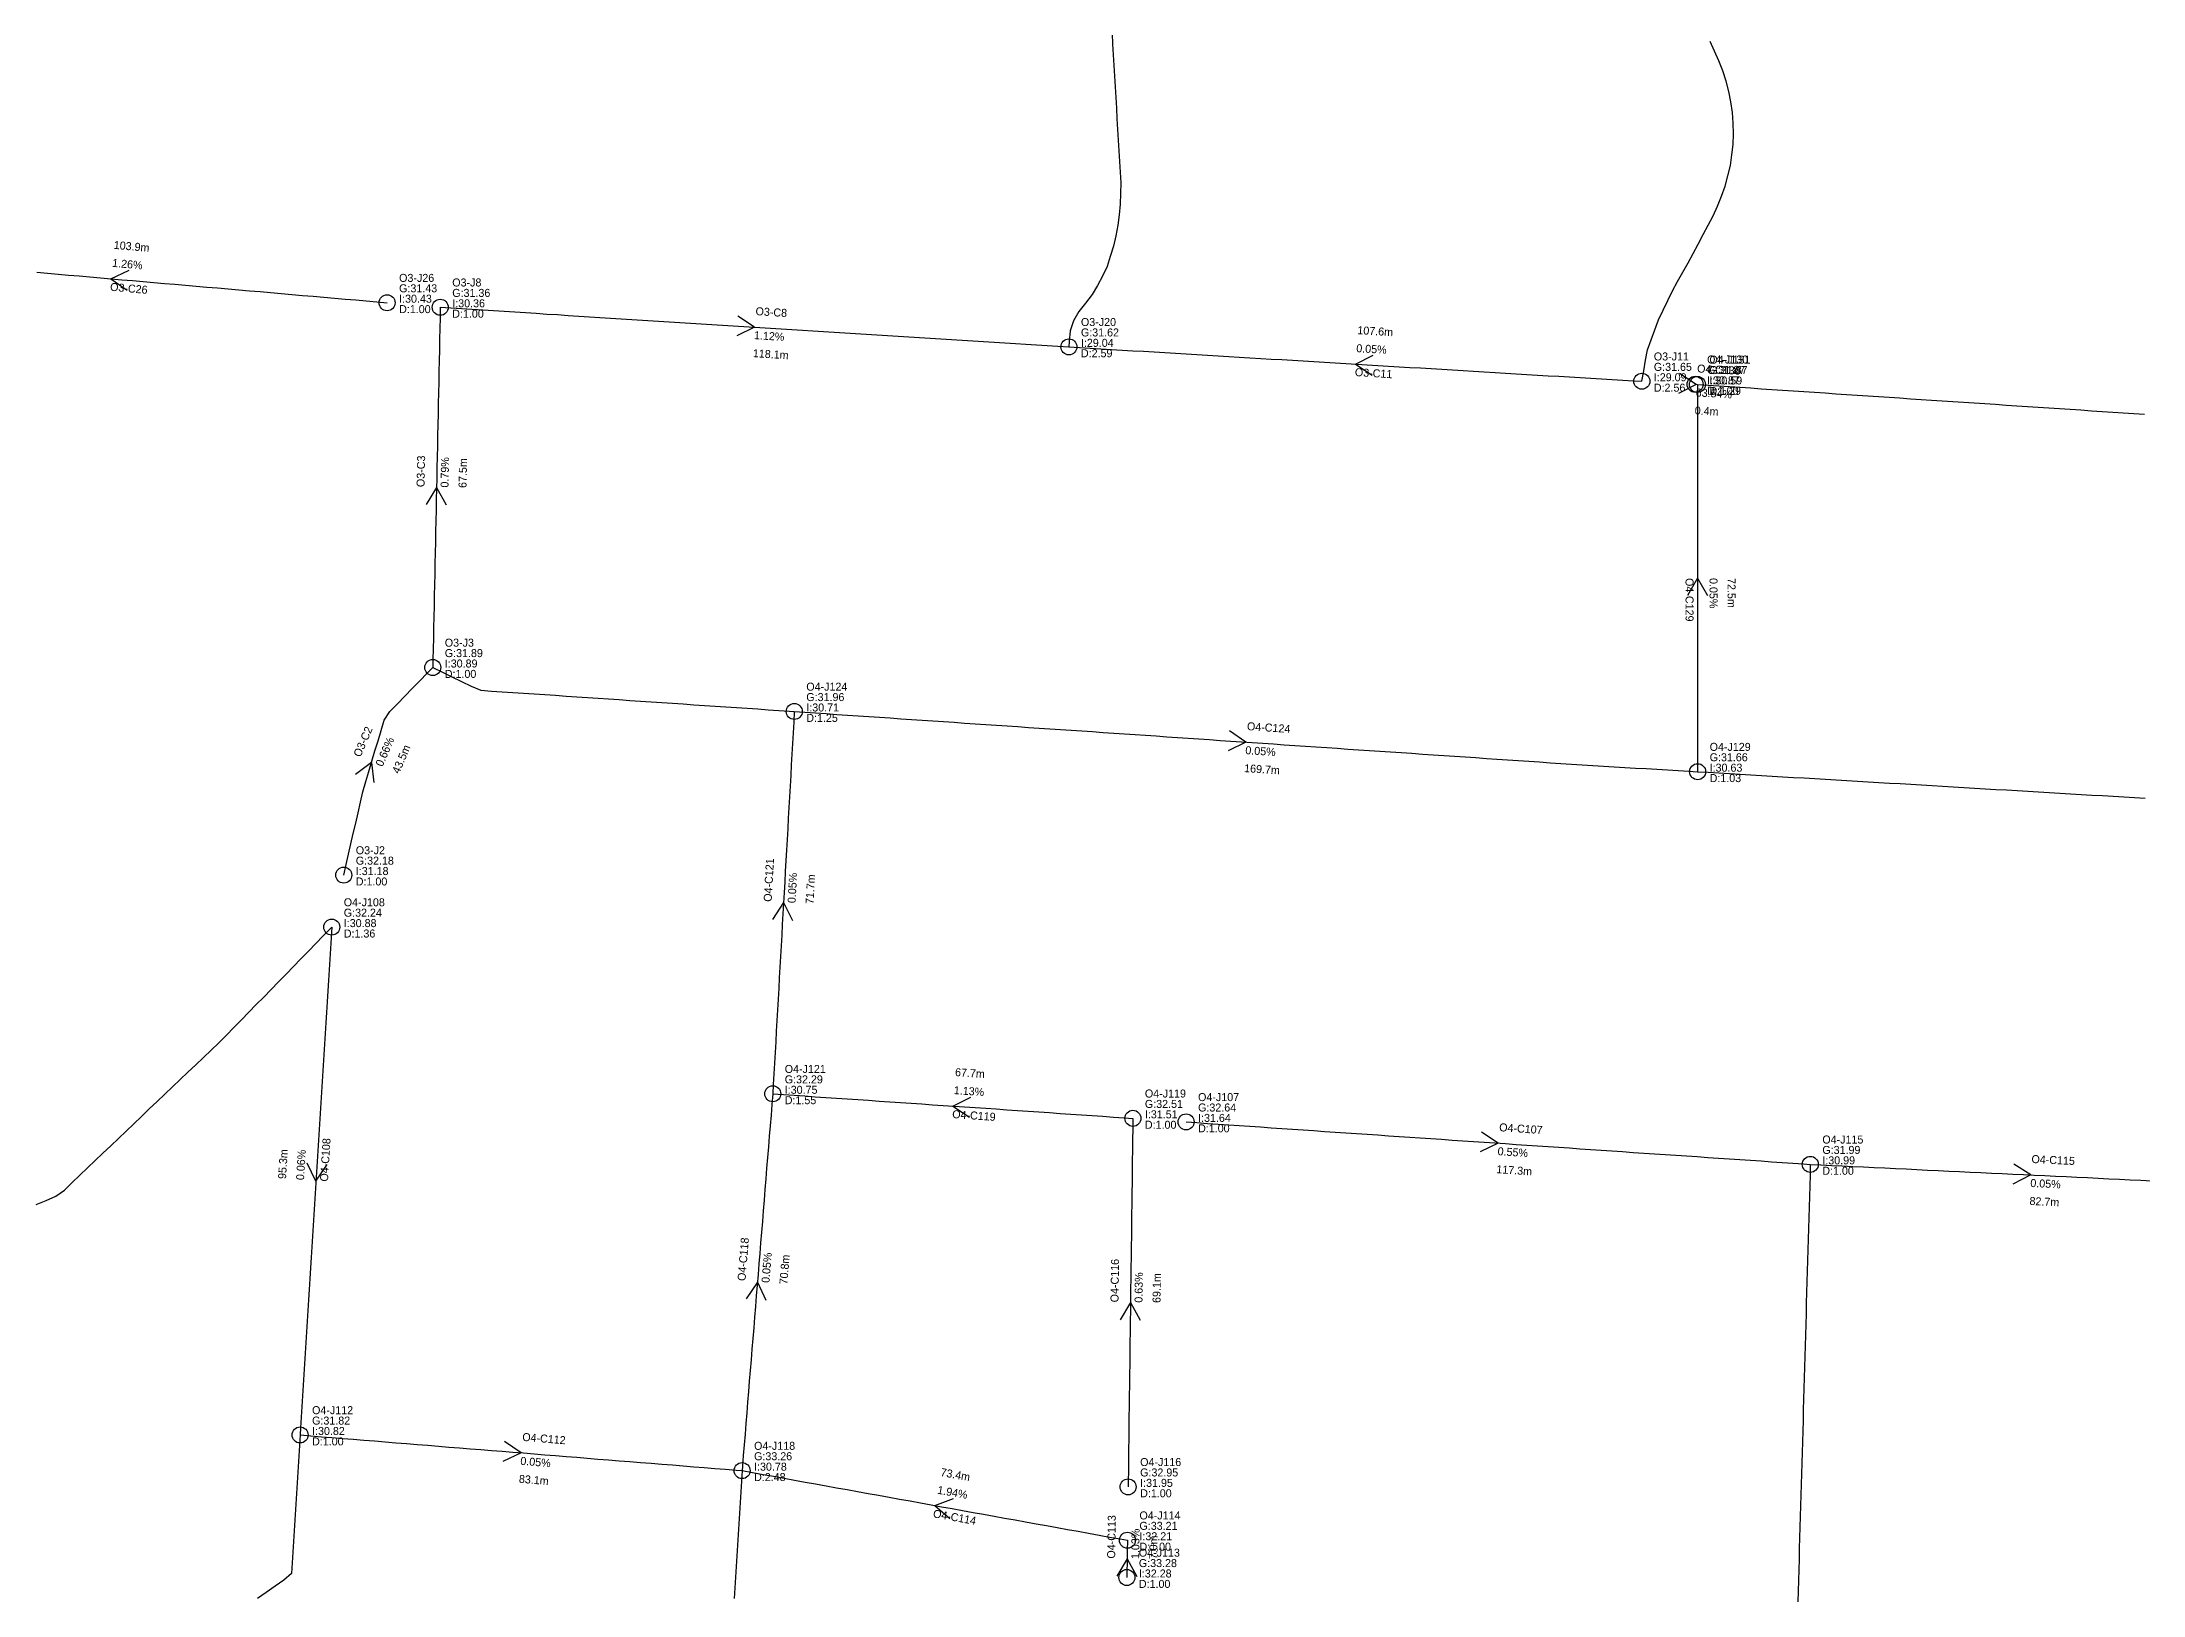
# Model space of a CAD drawing. Header units: metres. Extents: x 607160 to 610559, y 2613470 to 2618337.
# Drawn here: x 608780.5 to 609174.3, y 2616403 to 2616694 of the extents above; entities that cross this region are included whole.
import ezdxf

# ---------------------------------------------------------------- set-up
doc = ezdxf.new("R2010")
doc.units = ezdxf.units.M
for name, color, linetype in [('SW-DRAIN-LABELS', 3, 'Continuous'), ('SW-DRAIN-ORPHAN', 8, 'Continuous'), ('SW-DRAIN-SUB-03', 3, 'Continuous'), ('SW-DRAIN-SUB-04', 4, 'Continuous'), ('SW-JUNCTIONS', 7, 'Continuous')]:
    doc.layers.add(name, color=color, linetype=linetype)

msp = doc.modelspace()

# ---------------------------------------------------------------- linework, layer by layer
at = {"layer": 'SW-DRAIN-ORPHAN'}
for points in [[(608853.75, 2616576.82), (608855.55, 2616575.95), (608857.34, 2616575.07), (608859.14, 2616574.19), (608860.94, 2616573.32), (608862.77, 2616572.55), (608864.76, 2616572.41), (608866.76, 2616572.28), (608868.75, 2616572.14), (608870.75, 2616572.01), (608872.74, 2616571.88), (608874.74, 2616571.74), (608876.73, 2616571.61), (608878.73, 2616571.47), (608880.72, 2616571.34), (608882.72, 2616571.2), (608884.72, 2616571.07), (608886.71, 2616570.93), (608888.71, 2616570.8), (608890.7, 2616570.66), (608892.7, 2616570.53), (608894.69, 2616570.39), (608896.69, 2616570.26), (608898.68, 2616570.12), (608900.68, 2616569.99), (608902.67, 2616569.85), (608904.67, 2616569.72), (608906.67, 2616569.58), (608908.66, 2616569.45), (608910.66, 2616569.31), (608912.65, 2616569.18), (608914.65, 2616569.05), (608916.64, 2616568.91), (608918.64, 2616568.78), (608920.63, 2616568.64), (608921.51, 2616568.58)], [(608779.42, 2616476.19), (608781.26, 2616476.98), (608783.09, 2616477.78), (608784.7, 2616478.92), (608786.15, 2616480.3), (608787.59, 2616481.68), (608789.04, 2616483.06), (608790.49, 2616484.44), (608791.94, 2616485.82), (608793.38, 2616487.2), (608794.83, 2616488.58), (608796.28, 2616489.96), (608797.73, 2616491.34), (608799.17, 2616492.72), (608800.62, 2616494.1), (608802.07, 2616495.48), (608803.52, 2616496.86), (608804.96, 2616498.24), (608806.41, 2616499.62), (608807.86, 2616501), (608809.31, 2616502.38), (608810.75, 2616503.76), (608812.2, 2616505.14), (608813.65, 2616506.52), (608815.08, 2616507.92), (608816.48, 2616509.35), (608817.87, 2616510.78), (608819.27, 2616512.22), (608820.66, 2616513.65), (608822.06, 2616515.08), (608823.45, 2616516.51), (608824.85, 2616517.95), (608826.25, 2616519.38), (608827.64, 2616520.81), (608829.04, 2616522.24), (608830.43, 2616523.68), (608831.83, 2616525.11), (608833.22, 2616526.54), (608834.62, 2616527.97), (608834.82, 2616528.18)], [(609111.94, 2616483.73), (609111.88, 2616481.73), (609111.82, 2616479.73), (609111.77, 2616477.73), (609111.71, 2616475.73), (609111.65, 2616473.73), (609111.59, 2616471.73), (609111.54, 2616469.73), (609111.48, 2616467.73), (609111.42, 2616465.74), (609111.37, 2616463.74), (609111.31, 2616461.74), (609111.25, 2616459.74), (609111.19, 2616457.74), (609111.14, 2616455.74), (609111.08, 2616453.74), (609111.02, 2616451.74), (609110.97, 2616449.74), (609110.91, 2616447.74), (609110.85, 2616445.74), (609110.79, 2616443.74), (609110.74, 2616441.74), (609110.68, 2616439.75), (609110.62, 2616437.75), (609110.57, 2616435.75), (609110.51, 2616433.75), (609110.45, 2616431.75), (609110.39, 2616429.75), (609110.34, 2616427.75), (609110.28, 2616425.75), (609110.22, 2616423.75), (609110.17, 2616421.75), (609110.11, 2616419.75), (609110.05, 2616417.75), (609109.99, 2616415.76), (609109.94, 2616413.76), (609109.88, 2616411.76), (609109.82, 2616409.76), (609109.77, 2616407.76), (609109.71, 2616405.76), (609109.65, 2616403.76), (609109.59, 2616401.76)]]:
    msp.add_lwpolyline(points, dxfattribs=at)
at = {"layer": 'SW-DRAIN-SUB-03'}
for p, q in [((608793.43, 2616649.66), (608796.82, 2616651.25)), ((608793.43, 2616649.66), (608796.5, 2616647.51)), ((608914.07, 2616640.6), (608910.94, 2616642.68)), ((608914.07, 2616640.6), (608910.71, 2616638.94)), ((609026.67, 2616633.67), (609030.03, 2616635.35)), ((609026.67, 2616633.67), (609029.8, 2616631.61)), ((608854.45, 2616610.57), (608852.51, 2616607.36)), ((608854.45, 2616610.57), (608856.26, 2616607.28)), ((608842.26, 2616559.02), (608839.26, 2616556.78)), ((608842.26, 2616559.02), (608842.7, 2616555.3))]:
    msp.add_line(p, q, dxfattribs=at)
for points in [[(608981.06, 2616695.6), (608981.17, 2616693.6), (608981.29, 2616691.61), (608981.4, 2616689.61), (608981.52, 2616687.61), (608981.64, 2616685.62), (608981.75, 2616683.62), (608981.87, 2616681.62), (608981.98, 2616679.63), (608982.1, 2616677.63), (608982.22, 2616675.63), (608982.33, 2616673.64), (608982.45, 2616671.64), (608982.56, 2616669.65), (608982.68, 2616667.65), (608982.64, 2616665.65), (608982.59, 2616663.65), (608982.37, 2616661.66), (608982.13, 2616659.68), (608981.75, 2616657.71), (608981.34, 2616655.76), (608980.74, 2616653.85), (608980.12, 2616651.95), (608979.3, 2616650.13), (608978.36, 2616648.37), (608977.31, 2616646.68), (608976.07, 2616645.1), (608974.86, 2616643.51), (608973.85, 2616641.79), (608973.24, 2616639.89), (608973.02, 2616637.91), (608972.98, 2616636.9)], [(609080.36, 2616630.45), (609080.72, 2616632.42), (609081.07, 2616634.39), (609081.43, 2616636.35), (609082.12, 2616638.23), (609082.8, 2616640.11), (609083.49, 2616641.99), (609084.36, 2616643.79), (609085.22, 2616645.59), (609086.09, 2616647.4), (609087.07, 2616649.14), (609088.06, 2616650.88), (609089.05, 2616652.62), (609089.99, 2616654.38), (609090.92, 2616656.15), (609091.85, 2616657.92), (609092.78, 2616659.69), (609093.71, 2616661.46), (609094.55, 2616663.28), (609095.31, 2616665.13), (609096.01, 2616666.99), (609096.5, 2616668.93), (609096.99, 2616670.87), (609097.25, 2616672.85), (609097.47, 2616674.84), (609097.55, 2616676.83), (609097.49, 2616678.83), (609097.38, 2616680.83), (609097.04, 2616682.8), (609096.69, 2616684.77), (609096.14, 2616686.69), (609095.52, 2616688.59), (609094.82, 2616690.46), (609093.99, 2616692.28), (609093.16, 2616694.1)], [(608779.52, 2616650.87), (608781.52, 2616650.69), (608783.51, 2616650.52), (608785.5, 2616650.35), (608787.49, 2616650.18), (608789.49, 2616650), (608791.48, 2616649.83), (608793.47, 2616649.66), (608795.46, 2616649.48), (608797.46, 2616649.31), (608799.45, 2616649.14), (608801.44, 2616648.97), (608803.44, 2616648.79), (608805.43, 2616648.62), (608807.42, 2616648.45), (608809.41, 2616648.28), (608811.41, 2616648.1), (608813.4, 2616647.93), (608815.39, 2616647.76), (608817.38, 2616647.58), (608819.38, 2616647.41), (608821.37, 2616647.24), (608823.36, 2616647.07), (608825.35, 2616646.89), (608827.35, 2616646.72), (608829.34, 2616646.55), (608831.33, 2616646.38), (608833.32, 2616646.2), (608835.32, 2616646.03), (608837.31, 2616645.86), (608839.3, 2616645.68), (608841.29, 2616645.51), (608843.29, 2616645.34), (608845.19, 2616645.17)], [(608855.15, 2616644.31), (608855.11, 2616642.31), (608855.07, 2616640.31), (608855.03, 2616638.31), (608854.98, 2616636.31), (608854.94, 2616634.31), (608854.9, 2616632.31), (608854.86, 2616630.31), (608854.82, 2616628.31), (608854.78, 2616626.31), (608854.73, 2616624.31), (608854.69, 2616622.32), (608854.65, 2616620.32), (608854.61, 2616618.32), (608854.57, 2616616.32), (608854.53, 2616614.32), (608854.49, 2616612.32), (608854.44, 2616610.32), (608854.4, 2616608.32), (608854.36, 2616606.32), (608854.32, 2616604.32), (608854.28, 2616602.32), (608854.24, 2616600.32), (608854.19, 2616598.32), (608854.15, 2616596.32), (608854.11, 2616594.32), (608854.07, 2616592.32), (608854.03, 2616590.32), (608853.99, 2616588.32), (608853.94, 2616586.32), (608853.9, 2616584.32), (608853.86, 2616582.32), (608853.82, 2616580.32), (608853.78, 2616578.32), (608853.75, 2616576.82)], [(608855.15, 2616644.31), (608857.15, 2616644.19), (608859.14, 2616644.06), (608861.14, 2616643.93), (608863.13, 2616643.81), (608865.13, 2616643.68), (608867.13, 2616643.56), (608869.12, 2616643.43), (608871.12, 2616643.31), (608873.11, 2616643.18), (608875.11, 2616643.05), (608877.11, 2616642.93), (608879.1, 2616642.8), (608881.1, 2616642.68), (608883.1, 2616642.55), (608885.09, 2616642.43), (608887.09, 2616642.3), (608889.08, 2616642.18), (608891.08, 2616642.05), (608893.08, 2616641.92), (608895.07, 2616641.8), (608897.07, 2616641.67), (608899.06, 2616641.55), (608901.06, 2616641.42), (608903.06, 2616641.3), (608905.05, 2616641.17), (608907.05, 2616641.05), (608909.04, 2616640.92), (608911.04, 2616640.79), (608913.04, 2616640.67), (608915.03, 2616640.54), (608917.03, 2616640.42), (608919.02, 2616640.29), (608921.02, 2616640.17), (608923.02, 2616640.04), (608925.01, 2616639.92), (608927.01, 2616639.79), (608929, 2616639.66), (608931, 2616639.54), (608933, 2616639.41), (608934.99, 2616639.29), (608936.99, 2616639.16), (608938.98, 2616639.04), (608940.98, 2616638.91), (608942.98, 2616638.79), (608944.97, 2616638.66), (608946.97, 2616638.53), (608948.96, 2616638.41), (608950.96, 2616638.28), (608952.96, 2616638.16), (608954.95, 2616638.03), (608956.95, 2616637.91), (608958.95, 2616637.78), (608960.94, 2616637.66), (608962.94, 2616637.53), (608964.93, 2616637.4), (608966.93, 2616637.28), (608968.93, 2616637.15), (608970.92, 2616637.03), (608972.98, 2616636.9)], [(608972.98, 2616636.9), (608974.98, 2616636.78), (608976.97, 2616636.66), (608978.97, 2616636.54), (608980.97, 2616636.42), (608982.96, 2616636.3), (608984.96, 2616636.18), (608986.96, 2616636.06), (608988.95, 2616635.94), (608990.95, 2616635.82), (608992.95, 2616635.7), (608994.94, 2616635.58), (608996.94, 2616635.46), (608998.93, 2616635.34), (609000.93, 2616635.22), (609002.93, 2616635.1), (609004.92, 2616634.98), (609006.92, 2616634.86), (609008.92, 2616634.74), (609010.91, 2616634.62), (609012.91, 2616634.5), (609014.91, 2616634.38), (609016.9, 2616634.26), (609018.9, 2616634.14), (609020.9, 2616634.02), (609022.89, 2616633.9), (609024.89, 2616633.78), (609026.88, 2616633.66), (609028.88, 2616633.54), (609030.88, 2616633.42), (609032.87, 2616633.3), (609034.87, 2616633.18), (609036.87, 2616633.06), (609038.86, 2616632.94), (609040.86, 2616632.82), (609042.86, 2616632.7), (609044.85, 2616632.58), (609046.85, 2616632.46), (609048.84, 2616632.34), (609050.84, 2616632.22), (609052.84, 2616632.1), (609054.83, 2616631.98), (609056.83, 2616631.86), (609058.83, 2616631.74), (609060.82, 2616631.62), (609062.82, 2616631.5), (609064.82, 2616631.38), (609066.81, 2616631.26), (609068.81, 2616631.14), (609070.81, 2616631.02), (609072.8, 2616630.9), (609074.8, 2616630.78), (609076.79, 2616630.66), (609078.79, 2616630.54), (609080.36, 2616630.45)], [(608837.07, 2616537.93), (608837.07, 2616537.93), (608837.51, 2616539.88), (608837.96, 2616541.83), (608838.41, 2616543.77), (608838.86, 2616545.72), (608839.31, 2616547.67), (608839.76, 2616549.62), (608840.21, 2616551.57), (608840.65, 2616553.52), (608841.18, 2616555.45), (608841.76, 2616557.36), (608842.34, 2616559.28), (608842.91, 2616561.19), (608843.49, 2616563.11), (608844.07, 2616565.02), (608844.65, 2616566.94), (608845.73, 2616568.56), (608847.12, 2616569.99), (608848.51, 2616571.43), (608849.9, 2616572.86), (608851.3, 2616574.3), (608852.69, 2616575.73), (608853.75, 2616576.82)]]:
    msp.add_lwpolyline(points, dxfattribs=at)
at = {"layer": 'SW-DRAIN-SUB-04'}
for p, q in [((609090.56, 2616629.86), (609087.43, 2616631.92)), ((609090.56, 2616629.86), (609087.21, 2616628.18)), ((609090.8, 2616593.58), (609088.93, 2616590.33)), ((609090.8, 2616593.58), (609092.68, 2616590.33)), ((609006.16, 2616562.85), (609003.05, 2616564.93)), ((609006.16, 2616562.85), (609002.8, 2616561.19)), ((608919.49, 2616532.77), (608917.44, 2616529.63)), ((608919.49, 2616532.77), (608921.18, 2616529.42)), ((608951.22, 2616494.65), (608954.59, 2616496.3)), ((608951.22, 2616494.65), (608954.33, 2616492.56)), ((609053.44, 2616487.7), (609050.33, 2616489.79)), ((609053.44, 2616487.7), (609050.07, 2616486.05)), ((608831.85, 2616480.6), (608830.18, 2616483.96)), ((608831.85, 2616480.6), (608833.93, 2616483.73)), ((609153.26, 2616481.75), (609149.92, 2616480.03)), ((609153.26, 2616481.75), (609150.1, 2616483.77)), ((608914.59, 2616461.65), (608912.46, 2616458.56)), ((608914.59, 2616461.65), (608916.2, 2616458.26)), ((608984.52, 2616457.83), (608982.6, 2616454.6)), ((608984.52, 2616457.83), (608986.35, 2616454.55)), ((608870.3, 2616429.68), (608867.21, 2616431.81)), ((608870.3, 2616429.68), (608866.91, 2616428.08)), ((608947.83, 2616419.82), (608951.36, 2616421.09)), ((608947.83, 2616419.82), (608950.69, 2616417.4)), ((608983.89, 2616409.81), (608981.96, 2616406.59)), ((608983.89, 2616409.81), (608985.71, 2616406.53))]:
    msp.add_line(p, q, dxfattribs=at)
for points in [[(609090.34, 2616629.88), (609090.34, 2616629.88), (609090.78, 2616629.85)], [(609090.78, 2616629.85), (609092.77, 2616629.72), (609094.77, 2616629.59), (609096.77, 2616629.45), (609098.76, 2616629.32), (609100.76, 2616629.19), (609102.75, 2616629.05), (609104.75, 2616628.92), (609106.74, 2616628.79), (609108.74, 2616628.66), (609110.74, 2616628.52), (609112.73, 2616628.39), (609114.73, 2616628.26), (609116.72, 2616628.12), (609118.72, 2616627.99), (609120.71, 2616627.86), (609122.71, 2616627.73), (609124.7, 2616627.59), (609126.7, 2616627.46), (609128.7, 2616627.33), (609130.69, 2616627.19), (609132.69, 2616627.06), (609134.68, 2616626.93), (609136.68, 2616626.79), (609138.67, 2616626.66), (609140.67, 2616626.53), (609142.66, 2616626.4), (609144.66, 2616626.26), (609146.66, 2616626.13), (609148.65, 2616626), (609150.65, 2616625.86), (609152.64, 2616625.73), (609154.64, 2616625.6), (609156.63, 2616625.47), (609158.63, 2616625.33), (609160.62, 2616625.2), (609162.62, 2616625.07), (609164.62, 2616624.93), (609166.61, 2616624.8), (609168.61, 2616624.67), (609170.6, 2616624.53), (609172.6, 2616624.4), (609174.59, 2616624.27)], [(609090.78, 2616629.85), (609090.78, 2616627.85), (609090.78, 2616625.85), (609090.78, 2616623.85), (609090.78, 2616621.85), (609090.79, 2616619.85), (609090.79, 2616617.85), (609090.79, 2616615.85), (609090.79, 2616613.85), (609090.79, 2616611.85), (609090.79, 2616609.85), (609090.79, 2616607.85), (609090.79, 2616605.85), (609090.8, 2616603.85), (609090.8, 2616601.85), (609090.8, 2616599.85), (609090.8, 2616597.85), (609090.8, 2616595.85), (609090.8, 2616593.85), (609090.8, 2616591.85), (609090.8, 2616589.85), (609090.8, 2616587.85), (609090.81, 2616585.85), (609090.81, 2616583.85), (609090.81, 2616581.85), (609090.81, 2616579.85), (609090.81, 2616577.85), (609090.81, 2616575.85), (609090.81, 2616573.85), (609090.81, 2616571.85), (609090.82, 2616569.85), (609090.82, 2616567.85), (609090.82, 2616565.85), (609090.82, 2616563.85), (609090.82, 2616561.85), (609090.82, 2616559.85), (609090.82, 2616557.85), (609090.82, 2616557.3)], [(608921.51, 2616568.58), (608921.4, 2616566.58), (608921.29, 2616564.59), (608921.18, 2616562.59), (608921.06, 2616560.59), (608920.95, 2616558.6), (608920.84, 2616556.6), (608920.73, 2616554.6), (608920.61, 2616552.61), (608920.5, 2616550.61), (608920.39, 2616548.61), (608920.27, 2616546.62), (608920.16, 2616544.62), (608920.05, 2616542.62), (608919.94, 2616540.63), (608919.82, 2616538.63), (608919.71, 2616536.63), (608919.6, 2616534.64), (608919.49, 2616532.64), (608919.37, 2616530.64), (608919.26, 2616528.65), (608919.15, 2616526.65), (608919.03, 2616524.65), (608918.92, 2616522.65), (608918.81, 2616520.66), (608918.7, 2616518.66), (608918.58, 2616516.66), (608918.47, 2616514.67), (608918.36, 2616512.67), (608918.25, 2616510.67), (608918.13, 2616508.68), (608918.02, 2616506.68), (608917.91, 2616504.68), (608917.79, 2616502.69), (608917.68, 2616500.69), (608917.57, 2616498.69), (608917.47, 2616496.95)], [(608921.51, 2616568.58), (608923.51, 2616568.45), (608925.51, 2616568.31), (608927.5, 2616568.18), (608929.5, 2616568.04), (608931.49, 2616567.91), (608933.49, 2616567.77), (608935.48, 2616567.64), (608937.48, 2616567.5), (608939.47, 2616567.36), (608941.47, 2616567.23), (608943.46, 2616567.09), (608945.46, 2616566.96), (608947.46, 2616566.82), (608949.45, 2616566.69), (608951.45, 2616566.55), (608953.44, 2616566.42), (608955.44, 2616566.28), (608957.43, 2616566.15), (608959.43, 2616566.01), (608961.42, 2616565.88), (608963.42, 2616565.74), (608965.41, 2616565.61), (608967.41, 2616565.47), (608969.41, 2616565.34), (608971.4, 2616565.2), (608973.4, 2616565.07), (608975.39, 2616564.93), (608977.39, 2616564.8), (608979.38, 2616564.66), (608981.38, 2616564.53), (608983.37, 2616564.39), (608985.37, 2616564.26), (608987.36, 2616564.12), (608989.36, 2616563.99), (608991.35, 2616563.85), (608993.35, 2616563.71), (608995.35, 2616563.58), (608997.34, 2616563.44), (608999.34, 2616563.31), (609001.33, 2616563.17), (609003.33, 2616563.04), (609005.32, 2616562.9), (609007.32, 2616562.77), (609009.31, 2616562.63), (609011.31, 2616562.5), (609013.3, 2616562.36), (609015.3, 2616562.23), (609017.3, 2616562.09), (609019.29, 2616561.96), (609021.29, 2616561.82), (609023.28, 2616561.69), (609025.28, 2616561.55), (609027.27, 2616561.42), (609029.27, 2616561.28), (609031.26, 2616561.15), (609033.26, 2616561.01), (609035.25, 2616560.88), (609037.25, 2616560.74), (609039.25, 2616560.61), (609041.24, 2616560.47), (609043.24, 2616560.34), (609045.23, 2616560.2), (609047.23, 2616560.06), (609049.22, 2616559.93), (609051.22, 2616559.79), (609053.21, 2616559.66), (609055.21, 2616559.52), (609057.2, 2616559.39), (609059.2, 2616559.25), (609061.19, 2616559.12), (609063.19, 2616558.98), (609065.19, 2616558.85), (609067.18, 2616558.71), (609069.18, 2616558.58), (609071.17, 2616558.46), (609073.17, 2616558.34), (609075.17, 2616558.22), (609077.16, 2616558.11), (609079.16, 2616557.99), (609081.16, 2616557.87), (609083.15, 2616557.75), (609085.15, 2616557.64), (609087.15, 2616557.52), (609089.14, 2616557.4), (609090.82, 2616557.3)], [(609090.82, 2616557.3), (609092.82, 2616557.19), (609094.82, 2616557.07), (609096.81, 2616556.95), (609098.81, 2616556.83), (609100.81, 2616556.71), (609102.8, 2616556.59), (609104.8, 2616556.48), (609106.8, 2616556.36), (609108.79, 2616556.24), (609110.79, 2616556.12), (609112.78, 2616556), (609114.78, 2616555.89), (609116.78, 2616555.77), (609118.77, 2616555.65), (609120.77, 2616555.53), (609122.77, 2616555.41), (609124.76, 2616555.29), (609126.76, 2616555.18), (609128.76, 2616555.06), (609130.75, 2616554.94), (609132.75, 2616554.82), (609134.75, 2616554.7), (609136.74, 2616554.59), (609138.74, 2616554.47), (609140.74, 2616554.35), (609142.73, 2616554.23), (609144.73, 2616554.11), (609146.73, 2616553.99), (609148.72, 2616553.88), (609150.72, 2616553.76), (609152.71, 2616553.64), (609154.71, 2616553.52), (609156.71, 2616553.4), (609158.7, 2616553.29), (609160.7, 2616553.17), (609162.7, 2616553.05), (609164.69, 2616552.93), (609166.69, 2616552.81), (609168.69, 2616552.69), (609170.68, 2616552.58), (609172.68, 2616552.46), (609174.68, 2616552.34)], [(608834.82, 2616528.18), (608834.7, 2616526.19), (608834.57, 2616524.19), (608834.45, 2616522.19), (608834.33, 2616520.2), (608834.2, 2616518.2), (608834.08, 2616516.21), (608833.95, 2616514.21), (608833.83, 2616512.21), (608833.7, 2616510.22), (608833.58, 2616508.22), (608833.45, 2616506.22), (608833.33, 2616504.23), (608833.2, 2616502.23), (608833.08, 2616500.24), (608832.95, 2616498.24), (608832.83, 2616496.24), (608832.71, 2616494.25), (608832.58, 2616492.25), (608832.46, 2616490.26), (608832.33, 2616488.26), (608832.21, 2616486.26), (608832.08, 2616484.27), (608831.96, 2616482.27), (608831.83, 2616480.28), (608831.71, 2616478.28), (608831.58, 2616476.28), (608831.46, 2616474.29), (608831.34, 2616472.29), (608831.21, 2616470.29), (608831.09, 2616468.3), (608830.96, 2616466.3), (608830.84, 2616464.31), (608830.71, 2616462.31), (608830.59, 2616460.31), (608830.46, 2616458.32), (608830.34, 2616456.32), (608830.21, 2616454.33), (608830.09, 2616452.33), (608829.96, 2616450.33), (608829.84, 2616448.34), (608829.72, 2616446.34), (608829.59, 2616444.34), (608829.47, 2616442.35), (608829.34, 2616440.35), (608829.22, 2616438.36), (608829.09, 2616436.36), (608828.97, 2616434.36), (608828.88, 2616433.02)], [(608917.47, 2616496.95), (608917.31, 2616494.96), (608917.15, 2616492.97), (608916.98, 2616490.97), (608916.82, 2616488.98), (608916.66, 2616486.99), (608916.5, 2616484.99), (608916.33, 2616483), (608916.17, 2616481.01), (608916.01, 2616479.01), (608915.85, 2616477.02), (608915.68, 2616475.03), (608915.52, 2616473.03), (608915.36, 2616471.04), (608915.2, 2616469.05), (608915.03, 2616467.05), (608914.87, 2616465.06), (608914.71, 2616463.07), (608914.55, 2616461.07), (608914.38, 2616459.08), (608914.22, 2616457.09), (608914.06, 2616455.09), (608913.9, 2616453.1), (608913.73, 2616451.11), (608913.57, 2616449.11), (608913.41, 2616447.12), (608913.25, 2616445.13), (608913.08, 2616443.13), (608912.92, 2616441.14), (608912.76, 2616439.15), (608912.6, 2616437.15), (608912.43, 2616435.16), (608912.27, 2616433.17), (608912.11, 2616431.17), (608911.95, 2616429.18), (608911.78, 2616427.19), (608911.72, 2616426.34)], [(608917.47, 2616496.95), (608919.47, 2616496.82), (608921.46, 2616496.68), (608923.46, 2616496.55), (608925.45, 2616496.41), (608927.45, 2616496.27), (608929.44, 2616496.14), (608931.44, 2616496), (608933.43, 2616495.87), (608935.43, 2616495.73), (608937.42, 2616495.59), (608939.42, 2616495.46), (608941.42, 2616495.32), (608943.41, 2616495.19), (608945.41, 2616495.05), (608947.4, 2616494.91), (608949.4, 2616494.78), (608951.39, 2616494.64), (608953.39, 2616494.51), (608955.38, 2616494.37), (608957.38, 2616494.23), (608959.37, 2616494.1), (608961.37, 2616493.96), (608963.36, 2616493.83), (608965.36, 2616493.69), (608967.36, 2616493.55), (608969.35, 2616493.42), (608971.35, 2616493.28), (608973.34, 2616493.15), (608975.34, 2616493.01), (608977.33, 2616492.88), (608979.33, 2616492.74), (608981.32, 2616492.6), (608983.32, 2616492.47), (608984.97, 2616492.35)], [(608984.97, 2616492.35), (608984.94, 2616490.35), (608984.92, 2616488.36), (608984.89, 2616486.36), (608984.86, 2616484.36), (608984.84, 2616482.36), (608984.81, 2616480.36), (608984.79, 2616478.36), (608984.76, 2616476.36), (608984.73, 2616474.36), (608984.71, 2616472.36), (608984.68, 2616470.36), (608984.66, 2616468.36), (608984.63, 2616466.36), (608984.61, 2616464.36), (608984.58, 2616462.36), (608984.55, 2616460.36), (608984.53, 2616458.36), (608984.5, 2616456.36), (608984.48, 2616454.36), (608984.45, 2616452.36), (608984.42, 2616450.36), (608984.4, 2616448.36), (608984.37, 2616446.36), (608984.35, 2616444.36), (608984.32, 2616442.36), (608984.3, 2616440.36), (608984.27, 2616438.36), (608984.24, 2616436.36), (608984.22, 2616434.36), (608984.19, 2616432.36), (608984.17, 2616430.36), (608984.14, 2616428.36), (608984.12, 2616426.36), (608984.09, 2616424.36), (608984.08, 2616423.3)], [(608994.94, 2616491.68), (608994.94, 2616491.68), (608996.94, 2616491.54), (608998.93, 2616491.41), (609000.93, 2616491.27), (609002.93, 2616491.13), (609004.92, 2616491), (609006.92, 2616490.86), (609008.91, 2616490.73), (609010.91, 2616490.59), (609012.9, 2616490.46), (609014.9, 2616490.32), (609016.89, 2616490.19), (609018.89, 2616490.05), (609020.88, 2616489.91), (609022.88, 2616489.78), (609024.87, 2616489.64), (609026.87, 2616489.51), (609028.87, 2616489.37), (609030.86, 2616489.24), (609032.86, 2616489.1), (609034.85, 2616488.97), (609036.85, 2616488.83), (609038.84, 2616488.69), (609040.84, 2616488.56), (609042.83, 2616488.42), (609044.83, 2616488.29), (609046.82, 2616488.15), (609048.82, 2616488.02), (609050.81, 2616487.88), (609052.81, 2616487.75), (609054.81, 2616487.61), (609056.8, 2616487.47), (609058.8, 2616487.34), (609060.79, 2616487.2), (609062.79, 2616487.07), (609064.78, 2616486.93), (609066.78, 2616486.8), (609068.77, 2616486.66), (609070.77, 2616486.52), (609072.76, 2616486.39), (609074.76, 2616486.25), (609076.76, 2616486.12), (609078.75, 2616485.98), (609080.75, 2616485.85), (609082.74, 2616485.71), (609084.74, 2616485.58), (609086.73, 2616485.44), (609088.73, 2616485.3), (609090.72, 2616485.17), (609092.72, 2616485.03), (609094.71, 2616484.9), (609096.71, 2616484.76), (609098.7, 2616484.63), (609100.7, 2616484.49), (609102.7, 2616484.36), (609104.69, 2616484.22), (609106.69, 2616484.08), (609108.68, 2616483.95), (609110.68, 2616483.81), (609111.94, 2616483.73)], [(609111.94, 2616483.73), (609113.93, 2616483.63), (609115.93, 2616483.54), (609117.93, 2616483.44), (609119.93, 2616483.34), (609121.93, 2616483.25), (609123.92, 2616483.15), (609125.92, 2616483.06), (609127.92, 2616482.96), (609129.92, 2616482.87), (609131.91, 2616482.77), (609133.91, 2616482.67), (609135.91, 2616482.58), (609137.91, 2616482.48), (609139.9, 2616482.39), (609141.9, 2616482.29), (609143.9, 2616482.19), (609145.9, 2616482.1), (609147.9, 2616482), (609149.89, 2616481.91), (609151.89, 2616481.81), (609153.89, 2616481.71), (609155.89, 2616481.62), (609157.88, 2616481.52), (609159.88, 2616481.43), (609161.88, 2616481.33), (609163.88, 2616481.24), (609165.88, 2616481.14), (609167.87, 2616481.04), (609169.87, 2616480.95), (609171.87, 2616480.85), (609173.87, 2616480.76), (609175.86, 2616480.66)], [(608828.88, 2616433.02), (608828.76, 2616431.03), (608828.64, 2616429.03), (608828.51, 2616427.03), (608828.39, 2616425.04), (608828.26, 2616423.04), (608828.14, 2616421.04), (608828.02, 2616419.05), (608827.89, 2616417.05), (608827.77, 2616415.06), (608827.64, 2616413.06), (608827.52, 2616411.06), (608827.4, 2616409.07), (608827.27, 2616407.07), (608825.84, 2616405.81), (608824.2, 2616404.67), (608822.55, 2616403.53), (608820.91, 2616402.4)], [(608828.88, 2616433.02), (608830.88, 2616432.86), (608832.87, 2616432.7), (608834.86, 2616432.54), (608836.86, 2616432.38), (608838.85, 2616432.22), (608840.85, 2616432.06), (608842.84, 2616431.9), (608844.83, 2616431.74), (608846.83, 2616431.58), (608848.82, 2616431.41), (608850.81, 2616431.25), (608852.81, 2616431.09), (608854.8, 2616430.93), (608856.79, 2616430.77), (608858.79, 2616430.61), (608860.78, 2616430.45), (608862.77, 2616430.29), (608864.77, 2616430.13), (608866.76, 2616429.97), (608868.75, 2616429.81), (608870.75, 2616429.65), (608872.74, 2616429.49), (608874.74, 2616429.33), (608876.73, 2616429.16), (608878.72, 2616429), (608880.72, 2616428.84), (608882.71, 2616428.68), (608884.7, 2616428.52), (608886.7, 2616428.36), (608888.69, 2616428.2), (608890.68, 2616428.04), (608892.68, 2616427.88), (608894.67, 2616427.72), (608896.66, 2616427.56), (608898.66, 2616427.4), (608900.65, 2616427.24), (608902.65, 2616427.08), (608904.64, 2616426.91), (608906.63, 2616426.75), (608908.63, 2616426.59), (608910.62, 2616426.43), (608911.72, 2616426.34)], [(608911.72, 2616426.34), (608911.6, 2616424.35), (608911.48, 2616422.35), (608911.36, 2616420.36), (608911.24, 2616418.36), (608911.12, 2616416.36), (608910.99, 2616414.37), (608910.87, 2616412.37), (608910.75, 2616410.37), (608910.63, 2616408.38), (608910.51, 2616406.38), (608910.39, 2616404.38), (608910.27, 2616402.39)], [(608911.72, 2616426.34), (608913.68, 2616425.99), (608915.65, 2616425.63), (608917.62, 2616425.28), (608919.59, 2616424.92), (608921.56, 2616424.57), (608923.52, 2616424.21), (608925.49, 2616423.86), (608927.46, 2616423.5), (608929.43, 2616423.14), (608931.4, 2616422.79), (608933.37, 2616422.43), (608935.33, 2616422.08), (608937.3, 2616421.72), (608939.27, 2616421.37), (608941.24, 2616421.01), (608943.21, 2616420.66), (608945.17, 2616420.3), (608947.14, 2616419.95), (608949.11, 2616419.59), (608951.08, 2616419.23), (608953.05, 2616418.88), (608955.02, 2616418.52), (608956.98, 2616418.17), (608958.95, 2616417.81), (608960.92, 2616417.46), (608962.89, 2616417.1), (608964.86, 2616416.75), (608966.82, 2616416.39), (608968.79, 2616416.04), (608970.76, 2616415.68), (608972.73, 2616415.32), (608974.7, 2616414.97), (608976.67, 2616414.61), (608978.63, 2616414.26), (608980.6, 2616413.9), (608982.57, 2616413.55), (608983.95, 2616413.3)], [(608983.95, 2616413.3), (608983.91, 2616411.3), (608983.88, 2616409.3), (608983.85, 2616407.3), (608983.84, 2616406.32)]]:
    msp.add_lwpolyline(points, dxfattribs=at)
at = {"layer": 'SW-JUNCTIONS'}
for centre in [(608845.19, 2616645.17), (608855.15, 2616644.31), (608972.98, 2616636.9), (609080.36, 2616630.45), (609090.34, 2616629.88), (609090.78, 2616629.85), (608853.75, 2616576.82), (608921.51, 2616568.58), (609090.82, 2616557.3), (608837.07, 2616537.93), (608834.82, 2616528.18), (608917.47, 2616496.95), (608984.97, 2616492.35), (608994.94, 2616491.68), (609111.94, 2616483.73), (608828.88, 2616433.02), (608911.72, 2616426.34), (608984.08, 2616423.3), (608983.95, 2616413.3), (608983.84, 2616406.32)]:
    msp.add_circle(centre, 1.5, dxfattribs=at)

# ---------------------------------------------------------------- texts
at = {"layer": 'SW-DRAIN-LABELS', "color": 2}
for s, rotation, p in [('103.9m', -4.9543, (608793.91, 2616655.27)), ('1.26%', -4.9543, (608793.62, 2616651.9)), ('1.12%', -3.5994, (608913.92, 2616638.36)), ('107.6m', -3.4368, (609027.01, 2616639.29)), ('118.1m', -3.5994, (608913.71, 2616634.99)), ('0.05%', -3.4368, (609026.81, 2616635.92)), ('63.54%', -3.2818, (609090.43, 2616627.62)), ('0.4m', -3.2818, (609090.24, 2616624.25)), ('0.79%', 88.8092, (608856.7, 2616610.52)), ('67.5m', 88.8092, (608860.07, 2616610.45)), ('0.05%', -89.9654, (609093.05, 2616593.58)), ('72.5m', -89.9654, (609096.43, 2616593.58)), ('0.66%', 66.7865, (608844.33, 2616558.13)), ('43.5m', 66.7865, (608847.43, 2616556.8)), ('0.05%', -3.811, (609006.01, 2616560.6)), ('169.7m', -3.811, (609005.79, 2616557.23)), ('0.05%', 86.7686, (608921.74, 2616532.64)), ('71.7m', 86.7686, (608925.11, 2616532.45)), ('67.7m', -3.8984, (608951.6, 2616500.27)), ('1.13%', -3.8984, (608951.37, 2616496.9)), ('95.3m', 86.4287, (608826.24, 2616480.95)), ('0.06%', 86.4287, (608829.61, 2616480.74)), ('0.55%', -3.887, (609053.29, 2616485.46)), ('117.3m', -3.887, (609053.06, 2616482.09)), ('0.05%', -2.7468, (609153.15, 2616479.5)), ('82.7m', -2.7468, (609152.99, 2616476.13)), ('0.05%', 85.3405, (608916.84, 2616461.47)), ('70.8m', 85.3405, (608920.2, 2616461.19)), ('0.63%', 89.2609, (608986.77, 2616457.8)), ('69.1m', 89.2609, (608990.15, 2616457.75)), ('0.05%', -4.6091, (608870.12, 2616427.44)), ('73.4m', -10.2381, (608948.83, 2616425.36)), ('83.1m', -4.6091, (608869.85, 2616424.08)), ('1.94%', -10.2381, (608948.23, 2616422.04)), ('1.03%', 89.0863, (608986.14, 2616409.77)), ('7.0m', 89.0863, (608989.52, 2616409.72))]:
    msp.add_text(s, height=1.5, rotation=rotation, dxfattribs=at).set_placement(p)
at = {"layer": 'SW-DRAIN-LABELS', "color": 7}
for s, p in [('O3-J26', (608847.44, 2616649.07)), ('G:31.43', (608847.44, 2616647.12)), ('O3-J8', (608857.4, 2616648.21)), ('G:31.36', (608857.4, 2616646.26)), ('O3-J20', (608975.23, 2616640.8)), ('G:31.62', (608975.23, 2616638.85)), ('O3-J11', (609082.61, 2616634.35)), ('O4-J130', (609092.59, 2616633.78)), ('O4-J131', (609093.03, 2616633.75)), ('G:31.65', (609082.61, 2616632.4)), ('G:31.87', (609092.59, 2616631.83)), ('G:31.87', (609093.03, 2616631.8)), ('O3-J3', (608856, 2616580.72)), ('G:31.89', (608856, 2616578.77)), ('O4-J124', (608923.76, 2616572.48)), ('G:31.96', (608923.76, 2616570.53)), ('O4-J129', (609093.07, 2616561.2)), ('G:31.66', (609093.07, 2616559.25)), ('O3-J2', (608839.32, 2616541.83)), ('G:32.18', (608839.32, 2616539.88)), ('O4-J108', (608837.07, 2616532.08)), ('G:32.24', (608837.07, 2616530.13)), ('O4-J121', (608919.72, 2616500.85)), ('G:32.29', (608919.72, 2616498.9)), ('O4-J119', (608987.22, 2616496.25)), ('O4-J107', (608997.19, 2616495.58)), ('G:32.51', (608987.22, 2616494.3)), ('G:32.64', (608997.19, 2616493.63)), ('O4-J115', (609114.19, 2616487.63)), ('G:31.99', (609114.19, 2616485.68)), ('O4-J112', (608831.13, 2616436.92)), ('G:31.82', (608831.13, 2616434.97)), ('O4-J118', (608913.97, 2616430.24)), ('G:33.26', (608913.97, 2616428.29)), ('O4-J116', (608986.33, 2616427.2)), ('G:32.95', (608986.33, 2616425.25)), ('O4-J114', (608986.2, 2616417.2)), ('G:33.21', (608986.2, 2616415.25)), ('O4-J113', (608986.09, 2616410.22)), ('G:33.28', (608986.09, 2616408.27))]:
    msp.add_text(s, height=1.5, dxfattribs=at).set_placement(p)
at = {"layer": 'SW-DRAIN-LABELS', "color": 3}
for s, rotation, p in [('O3-C26', -4.9543, (608793.23, 2616647.42)), ('O3-C8', -3.5994, (608914.21, 2616642.85)), ('O3-C11', -3.4368, (609026.54, 2616631.43)), ('O4-C130', -3.2818, (609090.69, 2616632.11)), ('O3-C3', 88.8092, (608852.2, 2616610.61)), ('O4-C129', -89.9654, (609088.55, 2616593.58)), ('O3-C2', 66.7865, (608840.19, 2616559.91)), ('O4-C124', -3.811, (609006.31, 2616565.09)), ('O4-C121', 86.7686, (608917.25, 2616532.89)), ('O4-C119', -3.8984, (608951.07, 2616492.41)), ('O4-C107', -3.887, (609053.59, 2616489.95)), ('O4-C108', 86.4287, (608834.1, 2616480.46)), ('O4-C115', -2.7468, (609153.36, 2616483.99)), ('O4-C118', 85.3405, (608912.35, 2616461.83)), ('O4-C116', 89.2609, (608982.27, 2616457.86)), ('O4-C112', -4.6091, (608870.48, 2616431.93)), ('O4-C114', -10.2381, (608947.43, 2616417.61)), ('O4-C113', 89.0863, (608981.64, 2616409.85))]:
    msp.add_text(s, height=1.5, rotation=rotation, dxfattribs=at).set_placement(p)
at = {"layer": 'SW-DRAIN-LABELS', "color": 4}
for s, p in [('I:30.43', (608847.44, 2616645.17)), ('I:30.36', (608857.4, 2616644.31)), ('I:29.04', (608975.23, 2616636.9)), ('I:29.09', (609082.61, 2616630.45)), ('I:30.87', (609092.59, 2616629.88)), ('I:30.59', (609093.03, 2616629.85)), ('I:30.89', (608856, 2616576.82)), ('I:30.71', (608923.76, 2616568.58)), ('I:30.63', (609093.07, 2616557.3)), ('I:31.18', (608839.32, 2616537.93)), ('I:30.88', (608837.07, 2616528.18)), ('I:30.75', (608919.72, 2616496.95)), ('I:31.51', (608987.22, 2616492.35)), ('I:31.64', (608997.19, 2616491.68)), ('I:30.99', (609114.19, 2616483.73)), ('I:30.82', (608831.13, 2616433.02)), ('I:30.78', (608913.97, 2616426.34)), ('I:31.95', (608986.33, 2616423.3)), ('I:32.21', (608986.2, 2616413.3)), ('I:32.28', (608986.09, 2616406.32))]:
    msp.add_text(s, height=1.5, dxfattribs=at).set_placement(p)
at = {"layer": 'SW-DRAIN-LABELS', "color": 6}
for s, p in [('D:1.00', (608847.44, 2616643.22)), ('D:1.00', (608857.4, 2616642.36)), ('D:2.59', (608975.23, 2616634.95)), ('D:2.56', (609082.61, 2616628.5)), ('D:1.00', (609092.59, 2616627.93)), ('D:1.29', (609093.03, 2616627.9)), ('D:1.00', (608856, 2616574.87)), ('D:1.25', (608923.76, 2616566.63)), ('D:1.03', (609093.07, 2616555.35)), ('D:1.00', (608839.32, 2616535.98)), ('D:1.36', (608837.07, 2616526.23)), ('D:1.55', (608919.72, 2616495)), ('D:1.00', (608987.22, 2616490.4)), ('D:1.00', (608997.19, 2616489.73)), ('D:1.00', (609114.19, 2616481.78)), ('D:1.00', (608831.13, 2616431.07)), ('D:2.48', (608913.97, 2616424.39)), ('D:1.00', (608986.33, 2616421.35)), ('D:1.00', (608986.2, 2616411.35)), ('D:1.00', (608986.09, 2616404.37))]:
    msp.add_text(s, height=1.5, dxfattribs=at).set_placement(p)

doc.saveas('drawing.dxf')
